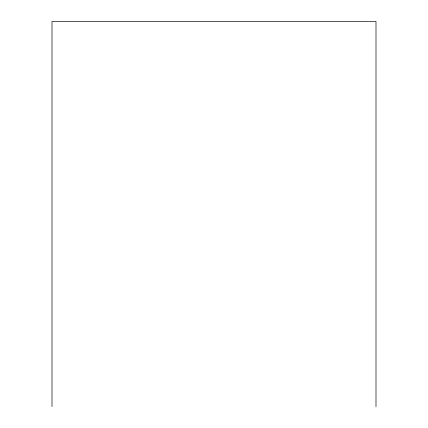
<?xml version="1.0" encoding="UTF-8"?>
<svg xmlns="http://www.w3.org/2000/svg" width="428" height="428" viewBox="0 0 428 428"><rect width="100%" height="100%" fill="white"/><g stroke="black" fill="none" stroke-linecap="round" stroke-linejoin="round"><path stroke-width="0.64" d="M375.993 406.6L375.993 21.4L52.007 21.4L52.007 406.6"/></g></svg>
